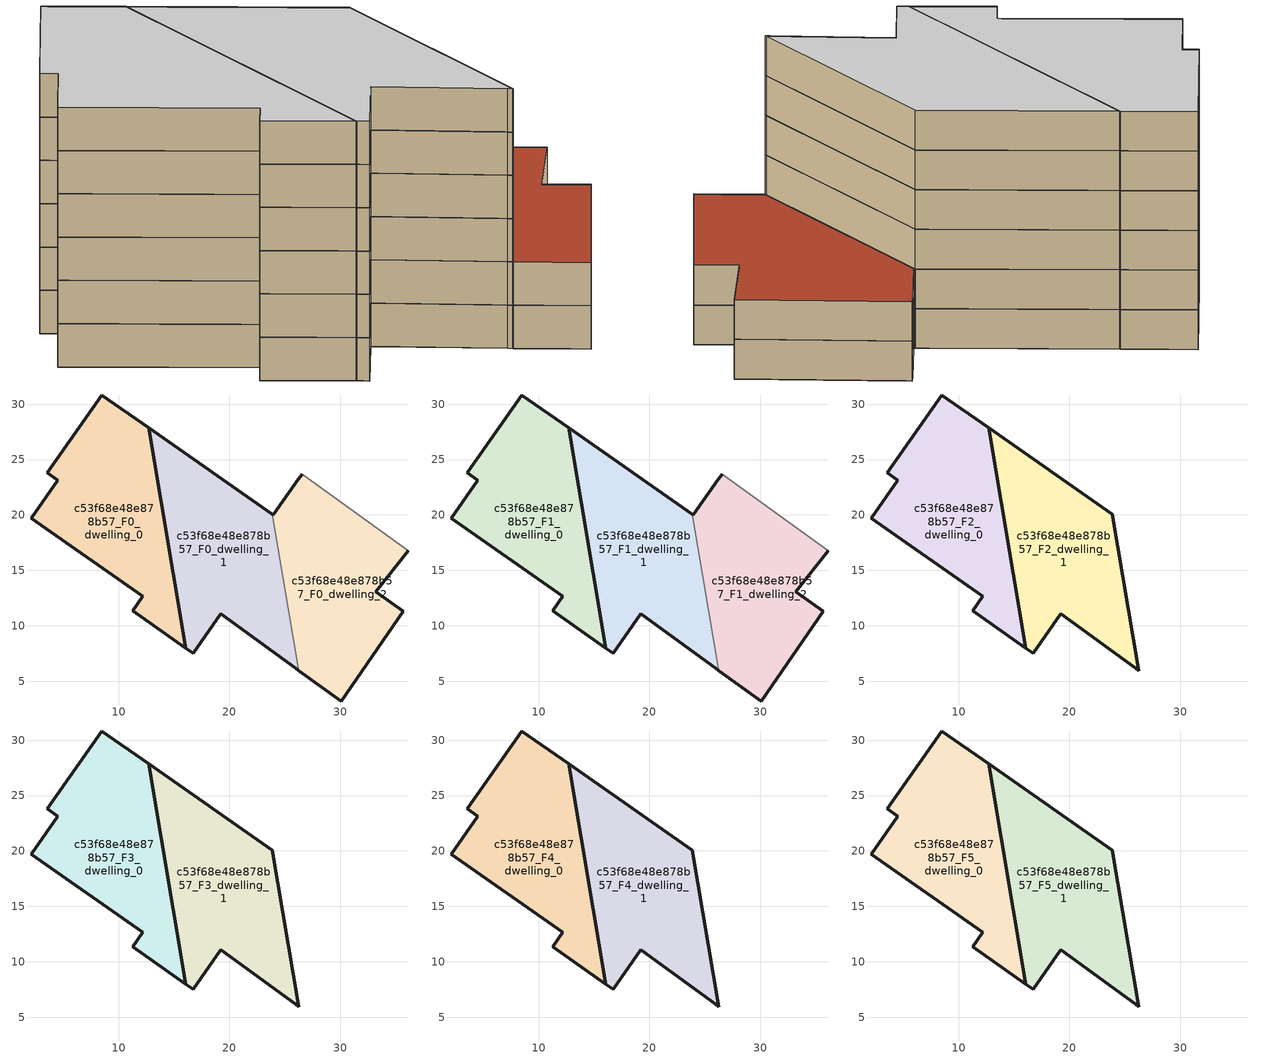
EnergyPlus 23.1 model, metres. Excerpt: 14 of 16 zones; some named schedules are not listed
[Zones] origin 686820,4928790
c53f68e48e878b57_F0_dwelling_0
 floor ground (EU_floor_Construction): 16.07,7.98 12.73,27.86 8.49,30.83 3.58,23.81 4.51,23.16 2.1,19.71 12.18,12.66 11.26,11.35 z0
 wall outside (EU_wall_Construction): 2.1,19.71 4.51,23.16 3.58,23.81 8.49,30.83 12.73,27.86 16.07,7.98 11.26,11.35 12.18,12.66 2.1,19.71 z0:3
c53f68e48e878b57_F0_dwelling_1
 floor ground (EU_floor_Construction): 26.23,5.96 23.86,20.07 12.73,27.86 16.07,7.98 16.73,7.52 19.23,11.08 25.96,6.16 z0
 wall outside (EU_wall_Construction): 12.73,27.86 23.86,20.07 / 26.23,5.96 25.96,6.16 19.23,11.08 16.73,7.52 16.07,7.98 12.74,27.86 z0:3
 wall to c53f68e48e878b57_F0_dwelling_2 (EU_wall_Construction): 23.86,20.07 26.23,5.96 z0:3
c53f68e48e878b57_F0_dwelling_2
 floor ground (EU_floor_Construction): 30.1,3.22 35.69,11.34 33.19,13.06 36.15,16.76 26.57,23.67 26.23,23.24 23.94,20.02 23.86,20.07 26.23,5.96 z0
 wall outside (EU_wall_Construction): 23.86,20.07 23.94,20.02 26.23,23.24 26.57,23.67 / 36.15,16.76 33.19,13.06 35.69,11.34 30.1,3.22 26.23,5.96 z0:3
 wall adiabatic (EU_wall_Construction): 26.57,23.67 36.15,16.76 z0:3
c53f68e48e878b57_F1_dwelling_0
 floor to c53f68e48e878b57_F0_dwelling_0 (EU_floor_Construction): 16.07,7.98 12.73,27.86 8.49,30.83 3.58,23.81 4.51,23.16 2.1,19.71 12.18,12.66 11.26,11.35 z3
 wall outside (EU_wall_Construction): 2.1,19.71 4.51,23.16 3.58,23.81 8.49,30.83 12.73,27.86 16.07,7.98 11.26,11.35 12.18,12.66 2.1,19.71 z3:6
c53f68e48e878b57_F1_dwelling_1
 floor to c53f68e48e878b57_F0_dwelling_1 (EU_floor_Construction): 26.23,5.96 23.86,20.07 12.73,27.86 16.07,7.98 16.73,7.52 19.23,11.08 25.96,6.16 z3
 wall outside (EU_wall_Construction): 12.73,27.86 23.86,20.07 / 26.23,5.96 25.96,6.16 19.23,11.08 16.73,7.52 16.07,7.98 12.74,27.86 z3:6
 wall to c53f68e48e878b57_F1_dwelling_2 (EU_wall_Construction): 23.86,20.07 26.23,5.96 z3:6
c53f68e48e878b57_F1_dwelling_2
 floor to c53f68e48e878b57_F0_dwelling_2 (EU_floor_Construction): 30.1,3.22 35.69,11.34 33.19,13.06 36.15,16.76 26.57,23.67 26.23,23.24 23.94,20.02 23.86,20.07 26.23,5.96 z3
 wall outside (EU_wall_Construction): 23.86,20.07 23.94,20.02 26.23,23.24 26.57,23.67 / 36.15,16.76 33.19,13.06 35.69,11.34 30.1,3.22 26.23,5.96 z3:6
 wall adiabatic (EU_wall_Construction): 26.57,23.67 36.15,16.76 z3:6
 roof outside (EU_roof_Construction): 36.15,16.76 33.19,13.06 35.69,11.34 30.1,3.22 26.23,5.96 23.86,20.07 23.94,20.02 26.23,23.24 26.57,23.67 z6
c53f68e48e878b57_F2_dwelling_0
 floor to c53f68e48e878b57_F1_dwelling_0 (EU_floor_Construction): 16.07,7.98 12.73,27.86 8.49,30.83 3.58,23.81 4.51,23.16 2.1,19.71 12.18,12.66 11.26,11.35 z6
 wall outside (EU_wall_Construction): 2.1,19.71 4.51,23.16 3.58,23.81 8.49,30.83 12.73,27.86 16.07,7.98 11.26,11.35 12.18,12.66 2.1,19.71 z6:9
c53f68e48e878b57_F2_dwelling_1
 floor to c53f68e48e878b57_F1_dwelling_1 (EU_floor_Construction): 26.23,5.96 23.86,20.07 12.73,27.86 16.07,7.98 16.73,7.52 19.23,11.08 25.96,6.16 z6
 wall outside (EU_wall_Construction): 12.73,27.86 23.86,20.07 26.23,5.96 25.96,6.16 19.23,11.08 16.73,7.52 16.07,7.98 12.74,27.86 z6:9
c53f68e48e878b57_F3_dwelling_0
 floor to c53f68e48e878b57_F2_dwelling_0 (EU_floor_Construction): 16.07,7.98 12.73,27.86 8.49,30.83 3.58,23.81 4.51,23.16 2.1,19.71 12.18,12.66 11.26,11.35 z9
 wall outside (EU_wall_Construction): 2.1,19.71 4.51,23.16 3.58,23.81 8.49,30.83 12.73,27.86 16.07,7.98 11.26,11.35 12.18,12.66 2.1,19.71 z9:12
c53f68e48e878b57_F3_dwelling_1
 floor to c53f68e48e878b57_F2_dwelling_1 (EU_floor_Construction): 26.23,5.96 23.86,20.07 12.73,27.86 16.07,7.98 16.73,7.52 19.23,11.08 25.96,6.16 z9
 wall outside (EU_wall_Construction): 12.73,27.86 23.86,20.07 26.23,5.96 25.96,6.16 19.23,11.08 16.73,7.52 16.07,7.98 12.74,27.86 z9:12
c53f68e48e878b57_F4_dwelling_0
 floor to c53f68e48e878b57_F3_dwelling_0 (EU_floor_Construction): 16.07,7.98 12.73,27.86 8.49,30.83 3.58,23.81 4.51,23.16 2.1,19.71 12.18,12.66 11.26,11.35 z12
 wall outside (EU_wall_Construction): 2.1,19.71 4.51,23.16 3.58,23.81 8.49,30.83 12.73,27.86 16.07,7.98 11.26,11.35 12.18,12.66 2.1,19.71 z12:15
c53f68e48e878b57_F4_dwelling_1
 floor to c53f68e48e878b57_F3_dwelling_1 (EU_floor_Construction): 26.23,5.96 23.86,20.07 12.73,27.86 16.07,7.98 16.73,7.52 19.23,11.08 25.96,6.16 z12
 wall outside (EU_wall_Construction): 12.73,27.86 23.86,20.07 26.23,5.96 25.96,6.16 19.23,11.08 16.73,7.52 16.07,7.98 12.74,27.86 z12:15
c53f68e48e878b57_F5_dwelling_0
 floor to c53f68e48e878b57_F4_dwelling_0 (EU_floor_Construction): 16.07,7.98 12.73,27.86 8.49,30.83 3.58,23.81 4.51,23.16 2.1,19.71 12.18,12.66 11.26,11.35 z15
 wall outside (EU_wall_Construction): 2.1,19.71 4.51,23.16 3.58,23.81 8.49,30.83 12.73,27.86 16.07,7.98 11.26,11.35 12.18,12.66 2.1,19.71 z15:18
 ceiling to c53f68e48e878b57_F6_dwelling_0 (EU_floor_Construction): 12.73,27.86 16.07,7.98 11.26,11.35 12.18,12.66 2.1,19.71 4.51,23.16 3.58,23.81 8.49,30.83 z18
c53f68e48e878b57_F5_dwelling_1
 floor to c53f68e48e878b57_F4_dwelling_1 (EU_floor_Construction): 26.23,5.96 23.86,20.07 12.73,27.86 16.07,7.98 16.73,7.52 19.23,11.08 25.96,6.16 z15
 wall outside (EU_wall_Construction): 12.73,27.86 23.86,20.07 26.23,5.96 25.96,6.16 19.23,11.08 16.73,7.52 16.07,7.98 12.74,27.86 z15:18
 ceiling to c53f68e48e878b57_F6_dwelling_1 (EU_floor_Construction): 23.86,20.07 26.23,5.96 25.96,6.16 19.23,11.08 16.73,7.52 16.07,7.98 12.73,27.86 z18
[Building]
EU S2 Campaign: North Axis=0; Terrain=City; Solar Distribution=FullExterior
[Site:Location]
Bologna: Latitude=44.5; Longitude=11.25; Time Zone=1; Elevation=37
[SizingPeriod:WeatherFileDays]
AnnualSizingPeriod: Begin Month=1; Begin Day of Month=1; End Month=12; End Day of Month=31; Day of Week for Start Day=Monday; Use Weather File Daylight Saving Period=No; Use Weather File Rain and Snow Indicators=No
[MATERIAL]
EU_InternalMass_Material: Roughness=MediumRough; Thickness=0.1; Conductivity=1; Density=1800; Specific Heat=900; Thermal Absorptance=0.9; Solar Absorptance=0.7; Visible Absorptance=0.7
[MATERIAL:NOMASS] Roughness=MediumRough; Thermal Absorptance=0.9; Solar Absorptance=0.7; Visible Absorptance=0.7
Name | Thermal Resistance
EU_wall_NoMass | 0.905828
EU_roof_NoMass | 0.37593
EU_floor_NoMass | 0.67114
[CONSTRUCTION]
EU_wall_Construction: EU_wall_NoMass
EU_roof_Construction: EU_roof_NoMass
EU_floor_Construction: EU_floor_NoMass
EU_InternalMass_Construction: EU_InternalMass_Material
[ZONE] Type=1; Multiplier=1; Ceiling Height=autocalculate; Floor Area=autocalculate; Part of Total Floor Area=Yes
Name | Volume
c53f68e48e878b57_F0_dwelling_0 | 449.204
c53f68e48e878b57_F1_dwelling_0; c53f68e48e878b57_F2_dwelling_0; c53f68e48e878b57_F3_dwelling_0; c53f68e48e878b57_F4_dwelling_0; c53f68e48e878b57_F5_dwelling_0 | 449.205
c53f68e48e878b57_F0_dwelling_1 | 449.253
c53f68e48e878b57_F1_dwelling_1; c53f68e48e878b57_F2_dwelling_1; c53f68e48e878b57_F3_dwelling_1; c53f68e48e878b57_F4_dwelling_1; c53f68e48e878b57_F5_dwelling_1 | 449.254
c53f68e48e878b57_F0_dwelling_2 | 449.219
c53f68e48e878b57_F1_dwelling_2 | 449.218
[INTERNALMASS] Construction=EU_InternalMass_Construction
Name | Zone or ZoneList | Surface Area
c53f68e48e878b57_F0_dwelling_0_EU_InternalMass | c53f68e48e878b57_F0_dwelling_0 | 149.735
c53f68e48e878b57_F0_dwelling_1_EU_InternalMass | c53f68e48e878b57_F0_dwelling_1 | 149.751
c53f68e48e878b57_F0_dwelling_2_EU_InternalMass | c53f68e48e878b57_F0_dwelling_2 | 149.739
c53f68e48e878b57_F1_dwelling_0_EU_InternalMass | c53f68e48e878b57_F1_dwelling_0 | 149.735
c53f68e48e878b57_F1_dwelling_1_EU_InternalMass | c53f68e48e878b57_F1_dwelling_1 | 149.751
c53f68e48e878b57_F1_dwelling_2_EU_InternalMass | c53f68e48e878b57_F1_dwelling_2 | 149.739
c53f68e48e878b57_F2_dwelling_0_EU_InternalMass | c53f68e48e878b57_F2_dwelling_0 | 224.611
c53f68e48e878b57_F2_dwelling_1_EU_InternalMass | c53f68e48e878b57_F2_dwelling_1 | 224.614
c53f68e48e878b57_F3_dwelling_0_EU_InternalMass | c53f68e48e878b57_F3_dwelling_0 | 224.611
c53f68e48e878b57_F3_dwelling_1_EU_InternalMass | c53f68e48e878b57_F3_dwelling_1 | 224.614
c53f68e48e878b57_F4_dwelling_0_EU_InternalMass | c53f68e48e878b57_F4_dwelling_0 | 224.611
c53f68e48e878b57_F4_dwelling_1_EU_InternalMass | c53f68e48e878b57_F4_dwelling_1 | 224.614
c53f68e48e878b57_F5_dwelling_0_EU_InternalMass | c53f68e48e878b57_F5_dwelling_0 | 224.611
c53f68e48e878b57_F5_dwelling_1_EU_InternalMass | c53f68e48e878b57_F5_dwelling_1 | 224.614
[OTHEREQUIPMENT] Fuel Type=Electricity; Design Level Calculation Method=Watts/Area; Power per Zone Floor Area=1; Fraction Latent=0; Fraction Radiant=0; Fraction Lost=0; Carbon Dioxide Generation Rate=0; EndUse Subcategory=EU_Step8_InternalGains
Name | Zone or ZoneList or Space or SpaceList | Schedule
EU_Step8_InternalGain_c53f68e48e878b57_F0_dwelling_0_f000 | c53f68e48e878b57_F0_dwelling_0 | EU_Step8_GainSchedule_c53f68e48e878b57_F0_dwelling_0_f000
EU_Step8_InternalGain_c53f68e48e878b57_F0_dwelling_1_f000 | c53f68e48e878b57_F0_dwelling_1 | EU_Step8_GainSchedule_c53f68e48e878b57_F0_dwelling_1_f000
EU_Step8_InternalGain_c53f68e48e878b57_F0_dwelling_2_f000 | c53f68e48e878b57_F0_dwelling_2 | EU_Step8_GainSchedule_c53f68e48e878b57_F0_dwelling_2_f000
EU_Step8_InternalGain_c53f68e48e878b57_F1_dwelling_0_f000 | c53f68e48e878b57_F1_dwelling_0 | EU_Step8_GainSchedule_c53f68e48e878b57_F1_dwelling_0_f000
EU_Step8_InternalGain_c53f68e48e878b57_F1_dwelling_1_f000 | c53f68e48e878b57_F1_dwelling_1 | EU_Step8_GainSchedule_c53f68e48e878b57_F1_dwelling_1_f000
EU_Step8_InternalGain_c53f68e48e878b57_F1_dwelling_2_f000 | c53f68e48e878b57_F1_dwelling_2 | EU_Step8_GainSchedule_c53f68e48e878b57_F1_dwelling_2_f000
EU_Step8_InternalGain_c53f68e48e878b57_F2_dwelling_0_f000 | c53f68e48e878b57_F2_dwelling_0 | EU_Step8_GainSchedule_c53f68e48e878b57_F2_dwelling_0_f000
EU_Step8_InternalGain_c53f68e48e878b57_F2_dwelling_1_f000 | c53f68e48e878b57_F2_dwelling_1 | EU_Step8_GainSchedule_c53f68e48e878b57_F2_dwelling_1_f000
EU_Step8_InternalGain_c53f68e48e878b57_F3_dwelling_0_f000 | c53f68e48e878b57_F3_dwelling_0 | EU_Step8_GainSchedule_c53f68e48e878b57_F3_dwelling_0_f000
EU_Step8_InternalGain_c53f68e48e878b57_F3_dwelling_1_f000 | c53f68e48e878b57_F3_dwelling_1 | EU_Step8_GainSchedule_c53f68e48e878b57_F3_dwelling_1_f000
EU_Step8_InternalGain_c53f68e48e878b57_F4_dwelling_0_f000 | c53f68e48e878b57_F4_dwelling_0 | EU_Step8_GainSchedule_c53f68e48e878b57_F4_dwelling_0_f000
EU_Step8_InternalGain_c53f68e48e878b57_F4_dwelling_1_f000 | c53f68e48e878b57_F4_dwelling_1 | EU_Step8_GainSchedule_c53f68e48e878b57_F4_dwelling_1_f000
EU_Step8_InternalGain_c53f68e48e878b57_F5_dwelling_0_f000 | c53f68e48e878b57_F5_dwelling_0 | EU_Step8_GainSchedule_c53f68e48e878b57_F5_dwelling_0_f000
EU_Step8_InternalGain_c53f68e48e878b57_F5_dwelling_1_f000 | c53f68e48e878b57_F5_dwelling_1 | EU_Step8_GainSchedule_c53f68e48e878b57_F5_dwelling_1_f000
[ZONEVENTILATION:DESIGNFLOWRATE] Schedule=EU_AlwaysOn; Design Flow Rate Calculation Method=AirChanges/Hour; Air Changes per Hour=0.73129; Ventilation Type=Natural; Fan Pressure Rise=0; Fan Total Efficiency=1; Constant Term Coefficient=1; Temperature Term Coefficient=0; Velocity Term Coefficient=0; Velocity Squared Term Coefficient=0; Minimum Indoor Temperature=-100; Maximum Indoor Temperature=100; Delta Temperature=-100; Minimum Outdoor Temperature=-100; Maximum Outdoor Temperature=100; Maximum Wind Speed=40
Name | Zone or ZoneList or Space or SpaceList
EU_ConstantAir_c53f68e48e878b57_F0_dwelling_0 | c53f68e48e878b57_F0_dwelling_0
EU_ConstantAir_c53f68e48e878b57_F0_dwelling_1 | c53f68e48e878b57_F0_dwelling_1
EU_ConstantAir_c53f68e48e878b57_F0_dwelling_2 | c53f68e48e878b57_F0_dwelling_2
EU_ConstantAir_c53f68e48e878b57_F1_dwelling_0 | c53f68e48e878b57_F1_dwelling_0
EU_ConstantAir_c53f68e48e878b57_F1_dwelling_1 | c53f68e48e878b57_F1_dwelling_1
EU_ConstantAir_c53f68e48e878b57_F1_dwelling_2 | c53f68e48e878b57_F1_dwelling_2
EU_ConstantAir_c53f68e48e878b57_F2_dwelling_0 | c53f68e48e878b57_F2_dwelling_0
EU_ConstantAir_c53f68e48e878b57_F2_dwelling_1 | c53f68e48e878b57_F2_dwelling_1
EU_ConstantAir_c53f68e48e878b57_F3_dwelling_0 | c53f68e48e878b57_F3_dwelling_0
EU_ConstantAir_c53f68e48e878b57_F3_dwelling_1 | c53f68e48e878b57_F3_dwelling_1
EU_ConstantAir_c53f68e48e878b57_F4_dwelling_0 | c53f68e48e878b57_F4_dwelling_0
EU_ConstantAir_c53f68e48e878b57_F4_dwelling_1 | c53f68e48e878b57_F4_dwelling_1
EU_ConstantAir_c53f68e48e878b57_F5_dwelling_0 | c53f68e48e878b57_F5_dwelling_0
EU_ConstantAir_c53f68e48e878b57_F5_dwelling_1 | c53f68e48e878b57_F5_dwelling_1
[HVACTEMPLATE:THERMOSTAT] Constant Heating Setpoint=20; Constant Cooling Setpoint=50
EU_HeatOnly_c53f68e48e878b57_F0_dwelling_0; EU_HeatOnly_c53f68e48e878b57_F0_dwelling_1; EU_HeatOnly_c53f68e48e878b57_F0_dwelling_2; EU_HeatOnly_c53f68e48e878b57_F1_dwelling_0; EU_HeatOnly_c53f68e48e878b57_F1_dwelling_1; EU_HeatOnly_c53f68e48e878b57_F1_dwelling_2; EU_HeatOnly_c53f68e48e878b57_F2_dwelling_0; EU_HeatOnly_c53f68e48e878b57_F2_dwelling_1; EU_HeatOnly_c53f68e48e878b57_F3_dwelling_0; EU_HeatOnly_c53f68e48e878b57_F3_dwelling_1; EU_HeatOnly_c53f68e48e878b57_F4_dwelling_0; EU_HeatOnly_c53f68e48e878b57_F4_dwelling_1; EU_HeatOnly_c53f68e48e878b57_F5_dwelling_0; EU_HeatOnly_c53f68e48e878b57_F5_dwelling_1; EU_HeatOnly_c53f68e48e878b57_F6_dwelling_0; EU_HeatOnly_c53f68e48e878b57_F6_dwelling_1
[HVACTEMPLATE:ZONE:IDEALLOADSAIRSYSTEM] System Availability Schedule=EU_AlwaysOn; Maximum Heating Supply Air Temperature=50; Minimum Cooling Supply Air Temperature=13; Maximum Heating Supply Air Humidity Ratio=0.0156; Minimum Cooling Supply Air Humidity Ratio=0.0077; Heating Limit=NoLimit; Cooling Limit=NoLimit; Heating Availability Schedule=EU_AlwaysOn; Cooling Availability Schedule=EU_CoolingOff; Dehumidification Control Type=ConstantSensibleHeatRatio; Cooling Sensible Heat Ratio=0.7; Dehumidification Setpoint=60; Humidification Control Type=None; Humidification Setpoint=30; Outdoor Air Method=None; Outdoor Air Flow Rate per Person=0.00944; Outdoor Air Flow Rate per Zone Floor Area=0; Outdoor Air Flow Rate per Zone=0; Demand Controlled Ventilation Type=None; Outdoor Air Economizer Type=NoEconomizer; Heat Recovery Type=None; Sensible Heat Recovery Effectiveness=0.7; Latent Heat Recovery Effectiveness=0.65
Name | Template Thermostat
c53f68e48e878b57_F0_dwelling_0 | EU_HeatOnly_c53f68e48e878b57_F0_dwelling_0
c53f68e48e878b57_F0_dwelling_1 | EU_HeatOnly_c53f68e48e878b57_F0_dwelling_1
c53f68e48e878b57_F0_dwelling_2 | EU_HeatOnly_c53f68e48e878b57_F0_dwelling_2
c53f68e48e878b57_F1_dwelling_0 | EU_HeatOnly_c53f68e48e878b57_F1_dwelling_0
c53f68e48e878b57_F1_dwelling_1 | EU_HeatOnly_c53f68e48e878b57_F1_dwelling_1
c53f68e48e878b57_F1_dwelling_2 | EU_HeatOnly_c53f68e48e878b57_F1_dwelling_2
c53f68e48e878b57_F2_dwelling_0 | EU_HeatOnly_c53f68e48e878b57_F2_dwelling_0
c53f68e48e878b57_F2_dwelling_1 | EU_HeatOnly_c53f68e48e878b57_F2_dwelling_1
c53f68e48e878b57_F3_dwelling_0 | EU_HeatOnly_c53f68e48e878b57_F3_dwelling_0
c53f68e48e878b57_F3_dwelling_1 | EU_HeatOnly_c53f68e48e878b57_F3_dwelling_1
c53f68e48e878b57_F4_dwelling_0 | EU_HeatOnly_c53f68e48e878b57_F4_dwelling_0
c53f68e48e878b57_F4_dwelling_1 | EU_HeatOnly_c53f68e48e878b57_F4_dwelling_1
c53f68e48e878b57_F5_dwelling_0 | EU_HeatOnly_c53f68e48e878b57_F5_dwelling_0
c53f68e48e878b57_F5_dwelling_1 | EU_HeatOnly_c53f68e48e878b57_F5_dwelling_1
[SIZING:ZONE] Zone Cooling Design Supply Air Temperature Input Method=SupplyAirTemperature; Zone Cooling Design Supply Air Temperature=13; Zone Heating Design Supply Air Temperature Input Method=SupplyAirTemperature; Zone Heating Design Supply Air Temperature=50; Zone Cooling Design Supply Air Humidity Ratio=0.008; Zone Heating Design Supply Air Humidity Ratio=0.008; Cooling Design Air Flow Method=DesignDay; Cooling Design Air Flow Rate=0; Cooling Minimum Air Flow per Zone Floor Area=0.000762; Cooling Minimum Air Flow=0; Cooling Minimum Air Flow Fraction=0.2; Heating Design Air Flow Method=DesignDay; Heating Design Air Flow Rate=0; Heating Maximum Air Flow per Zone Floor Area=0.002032; Heating Maximum Air Flow=0.141576; Heating Maximum Air Flow Fraction=0.3; Account for Dedicated Outdoor Air System=No; Dedicated Outdoor Air System Control Strategy=NeutralSupplyAir; Dedicated Outdoor Air Low Setpoint Temperature for Design=autosize; Dedicated Outdoor Air High Setpoint Temperature for Design=autosize; Zone Load Sizing Method=Sensible Load Only No Latent Load; Zone Latent Cooling Design Supply Air Humidity Ratio Input Method=HumidityRatioDifference; Zone Cooling Design Supply Air Humidity Ratio Difference=0.005; Zone Latent Heating Design Supply Air Humidity Ratio Input Method=HumidityRatioDifference; Zone Humidification Design Supply Air Humidity Ratio Difference=0.005
c53f68e48e878b57_F0_dwelling_0; c53f68e48e878b57_F0_dwelling_1; c53f68e48e878b57_F0_dwelling_2; c53f68e48e878b57_F1_dwelling_0; c53f68e48e878b57_F1_dwelling_1; c53f68e48e878b57_F1_dwelling_2; c53f68e48e878b57_F2_dwelling_0; c53f68e48e878b57_F2_dwelling_1; c53f68e48e878b57_F3_dwelling_0; c53f68e48e878b57_F3_dwelling_1; c53f68e48e878b57_F4_dwelling_0; c53f68e48e878b57_F4_dwelling_1; c53f68e48e878b57_F5_dwelling_0; c53f68e48e878b57_F5_dwelling_1
[SCHEDULE:FILE] Column Number=1; Rows to Skip at Top=0; Number of Hours of Data=8760; Column Separator=Comma; Interpolate to Timestep=No; Minutes per Item=60; Adjust Schedule for Daylight Savings=Yes
Name | File
EU_Step8_GainSchedule_c53f68e48e878b57_F0_dwelling_0_f000 | ../../schedules/c53f68e48e878b57/c53f68e48e878b57_F0_dwelling_0_f000_gain.csv
EU_Step8_GainSchedule_c53f68e48e878b57_F0_dwelling_1_f000 | ../../schedules/c53f68e48e878b57/c53f68e48e878b57_F0_dwelling_1_f000_gain.csv
EU_Step8_GainSchedule_c53f68e48e878b57_F0_dwelling_2_f000 | ../../schedules/c53f68e48e878b57/c53f68e48e878b57_F0_dwelling_2_f000_gain.csv
